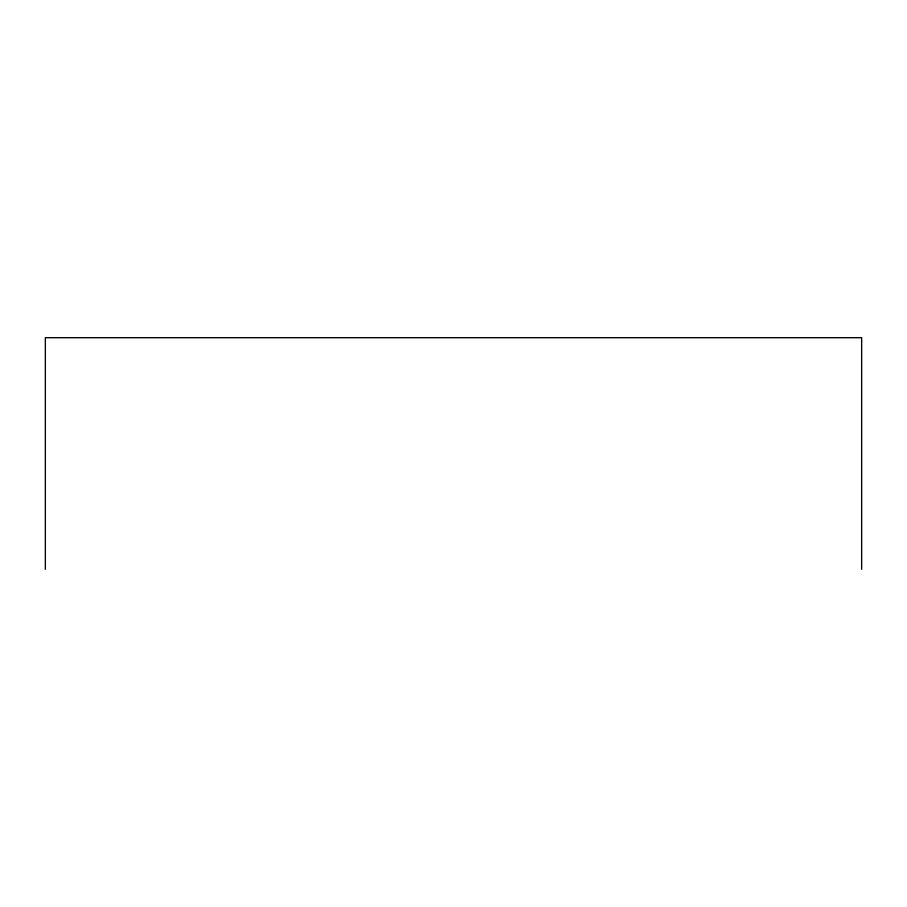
<?xml version="1.0" encoding="UTF-8"?>
<svg xmlns="http://www.w3.org/2000/svg" width="907" height="907" viewBox="0 0 907 907"><rect width="100%" height="100%" fill="white"/><g stroke="black" fill="none" stroke-linecap="round" stroke-linejoin="round"><path stroke-width="1.36" d="M861.65 569.313L861.65 337.687L45.35 337.687L45.35 569.313"/></g></svg>
